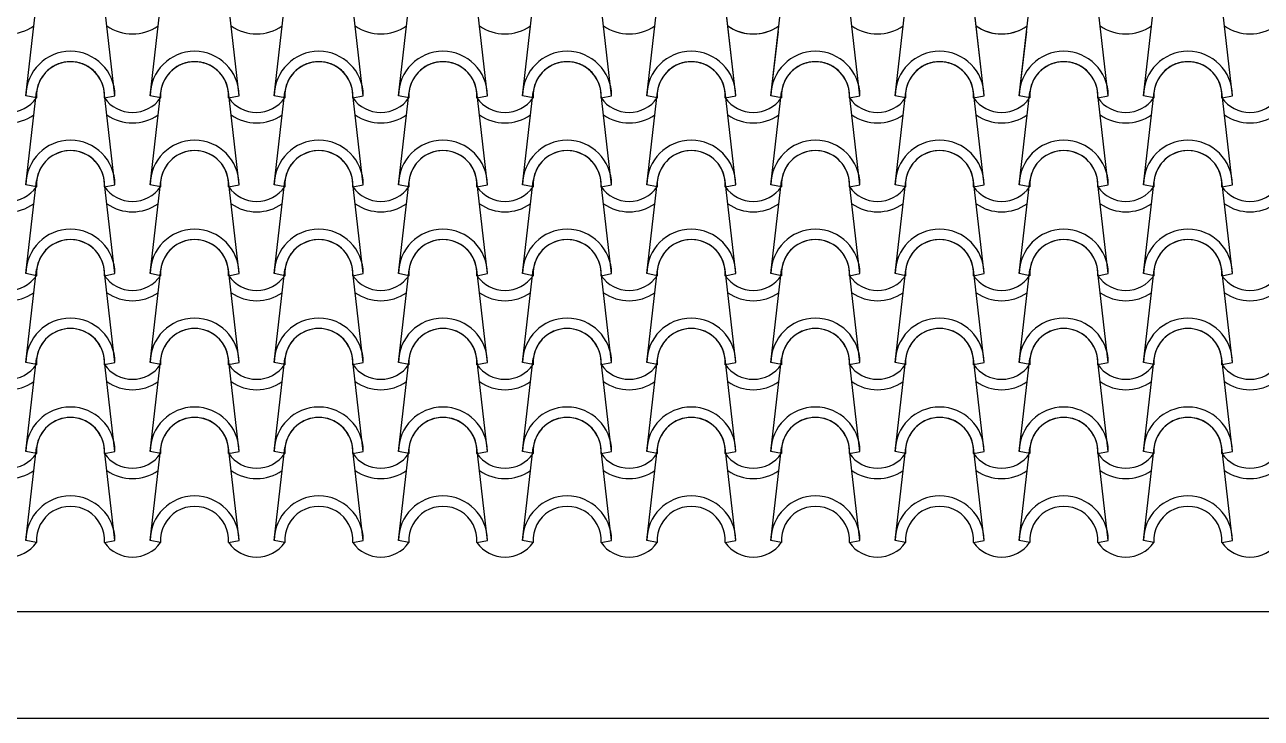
# Model space of a CAD drawing. Header units: millimetres. Extents: x -255 to 41745, y 236 to 29936.
# Drawn here: x 14081 to 15819, y 11760 to 12735 of the extents above; entities that cross this region are included whole.
import ezdxf

# ---------------------------------------------------------------- set-up
doc = ezdxf.new("R2010")
doc.units = ezdxf.units.MM
doc.layers.add('1', color=1, linetype='Continuous')
doc.layers.add('CALIDADES', color=7, linetype='Continuous')

msp = doc.modelspace()

# ---------------------------------------------------------------- linework, layer by layer
at = {"layer": '1'}
for p, q in [((14082.5, 12635.3), (14097.4, 12766)), ((14207.5, 12635.3), (14192.6, 12766)), ((14257, 12635.3), (14271.9, 12766)), ((14382, 12635.3), (14367.1, 12766)), ((14431.5, 12635.3), (14446.4, 12766)), ((14556.5, 12635.3), (14541.6, 12766)), ((14606, 12635.3), (14620.9, 12766)), ((14731, 12635.3), (14716.1, 12766)), ((14780.5, 12635.3), (14795.4, 12766)), ((14905.5, 12635.3), (14890.6, 12766)), ((14955, 12635.3), (14969.9, 12766)), ((15080, 12635.3), (15065.1, 12766)), ((15080, 12635.3), (15065.6, 12761.2)), ((15129.5, 12635.3), (15144.4, 12766)), ((15254.5, 12635.3), (15239.6, 12766)), ((15304, 12635.3), (15318.9, 12766)), ((15429, 12635.3), (15414.1, 12766)), ((15429, 12635.3), (15414.6, 12761.2)), ((15478.5, 12635.3), (15493.4, 12766)), ((15603.5, 12635.3), (15588.6, 12766)), ((15653, 12635.3), (15668, 12766)), ((15778, 12635.3), (15763.1, 12766)), ((15129.5, 12635.3), (15139.9, 12725.9)), ((15478.5, 12635.3), (15488.9, 12725.9)), ((14082.5, 12510.3), (14097.4, 12641)), ((14097.2, 12632.4), (14082.5, 12635.3)), ((14097.2, 12632.4), (14082.5, 12635.3)), ((14207.5, 12510.3), (14192.6, 12641)), ((14192.8, 12632.4), (14207.5, 12635.3)), ((14192.8, 12632.4), (14207.5, 12635.3)), ((14257, 12510.3), (14271.9, 12641)), ((14271.7, 12632.4), (14257, 12635.3)), ((14271.7, 12632.4), (14257, 12635.3)), ((14382, 12510.3), (14367.1, 12641)), ((14367.3, 12632.4), (14382, 12635.3)), ((14367.3, 12632.4), (14382, 12635.3)), ((14431.5, 12510.3), (14446.4, 12641)), ((14446.2, 12632.4), (14431.5, 12635.3)), ((14446.2, 12632.4), (14431.5, 12635.3)), ((14556.5, 12510.3), (14541.6, 12641)), ((14541.8, 12632.4), (14556.5, 12635.3)), ((14541.8, 12632.4), (14556.5, 12635.3)), ((14606, 12510.3), (14620.9, 12641)), ((14620.7, 12632.4), (14606, 12635.3)), ((14620.7, 12632.4), (14606, 12635.3)), ((14731, 12510.3), (14716.1, 12641)), ((14716.3, 12632.4), (14731, 12635.3)), ((14716.3, 12632.4), (14731, 12635.3)), ((14780.5, 12510.3), (14795.4, 12641)), ((14795.2, 12632.4), (14780.5, 12635.3)), ((14795.2, 12632.4), (14780.5, 12635.3)), ((14905.5, 12510.3), (14890.6, 12641)), ((14890.8, 12632.4), (14905.5, 12635.3)), ((14890.8, 12632.4), (14905.5, 12635.3)), ((14955, 12510.3), (14969.9, 12641)), ((14969.7, 12632.4), (14955, 12635.3)), ((14969.7, 12632.4), (14955, 12635.3)), ((15080, 12510.3), (15065.1, 12641)), ((15080, 12510.3), (15065.1, 12641)), ((15065.3, 12632.4), (15080, 12635.3)), ((15065.3, 12632.4), (15080, 12635.3)), ((15065.3, 12632.4), (15080, 12635.3)), ((15065.3, 12632.4), (15080, 12635.3)), ((15129.5, 12510.3), (15144.4, 12641)), ((15129.5, 12510.3), (15144.4, 12641)), ((15144.2, 12632.4), (15129.5, 12635.3)), ((15144.2, 12632.4), (15129.5, 12635.3)), ((15144.2, 12632.4), (15129.5, 12635.3)), ((15144.2, 12632.4), (15129.5, 12635.3)), ((15254.5, 12510.3), (15239.6, 12641)), ((15239.8, 12632.4), (15254.5, 12635.3)), ((15239.8, 12632.4), (15254.5, 12635.3)), ((15304, 12510.3), (15318.9, 12641)), ((15318.7, 12632.4), (15304, 12635.3)), ((15318.7, 12632.4), (15304, 12635.3)), ((15429, 12510.3), (15414.1, 12641)), ((15429, 12510.3), (15414.1, 12641)), ((15414.3, 12632.4), (15429, 12635.3)), ((15414.3, 12632.4), (15429, 12635.3)), ((15414.3, 12632.4), (15429, 12635.3)), ((15414.3, 12632.4), (15429, 12635.3)), ((15478.5, 12510.3), (15493.4, 12641)), ((15478.5, 12510.3), (15493.4, 12641)), ((15493.2, 12632.4), (15478.5, 12635.3)), ((15493.2, 12632.4), (15478.5, 12635.3)), ((15493.2, 12632.4), (15478.5, 12635.3)), ((15493.2, 12632.4), (15478.5, 12635.3)), ((15603.5, 12510.3), (15588.6, 12641)), ((15588.8, 12632.4), (15603.5, 12635.3)), ((15588.8, 12632.4), (15603.5, 12635.3)), ((15653, 12510.3), (15668, 12641)), ((15667.7, 12632.4), (15653, 12635.3)), ((15667.7, 12632.4), (15653, 12635.3)), ((15778, 12510.3), (15763.1, 12641)), ((15763.4, 12632.4), (15778, 12635.3)), ((15763.4, 12632.4), (15778, 12635.3)), ((14082.5, 12385.3), (14097.4, 12516)), ((14207.5, 12385.3), (14192.6, 12516)), ((14257, 12385.3), (14271.9, 12516)), ((14382, 12385.3), (14367.1, 12516)), ((14431.5, 12385.3), (14446.4, 12516)), ((14556.5, 12385.3), (14541.6, 12516)), ((14606, 12385.3), (14620.9, 12516)), ((14731, 12385.3), (14716.1, 12516)), ((14780.5, 12385.3), (14795.4, 12516)), ((14905.5, 12385.3), (14890.6, 12516)), ((14955, 12385.3), (14969.9, 12516)), ((15080, 12385.3), (15065.1, 12516)), ((15080, 12385.3), (15065.1, 12516)), ((15129.5, 12385.3), (15144.4, 12516)), ((15129.5, 12385.3), (15144.4, 12516)), ((15254.5, 12385.3), (15239.6, 12516)), ((15304, 12385.3), (15318.9, 12516)), ((15429, 12385.3), (15414.1, 12516)), ((15429, 12385.3), (15414.1, 12516)), ((15478.5, 12385.3), (15493.4, 12516)), ((15478.5, 12385.3), (15493.4, 12516)), ((15603.5, 12385.3), (15588.6, 12516)), ((15653, 12385.3), (15668, 12516)), ((15778, 12385.3), (15763.1, 12516)), ((14097.2, 12507.4), (14082.5, 12510.3)), ((14097.2, 12507.4), (14082.5, 12510.3)), ((14192.8, 12507.4), (14207.5, 12510.3)), ((14192.8, 12507.4), (14207.5, 12510.3)), ((14271.7, 12507.4), (14257, 12510.3)), ((14271.7, 12507.4), (14257, 12510.3)), ((14367.3, 12507.4), (14382, 12510.3)), ((14367.3, 12507.4), (14382, 12510.3)), ((14446.2, 12507.4), (14431.5, 12510.3)), ((14446.2, 12507.4), (14431.5, 12510.3)), ((14541.8, 12507.4), (14556.5, 12510.3)), ((14541.8, 12507.4), (14556.5, 12510.3)), ((14620.7, 12507.4), (14606, 12510.3)), ((14620.7, 12507.4), (14606, 12510.3)), ((14716.3, 12507.4), (14731, 12510.3)), ((14716.3, 12507.4), (14731, 12510.3)), ((14795.2, 12507.4), (14780.5, 12510.3)), ((14795.2, 12507.4), (14780.5, 12510.3)), ((14890.8, 12507.4), (14905.5, 12510.3)), ((14890.8, 12507.4), (14905.5, 12510.3)), ((14969.7, 12507.4), (14955, 12510.3)), ((14969.7, 12507.4), (14955, 12510.3)), ((15065.3, 12507.4), (15080, 12510.3)), ((15065.3, 12507.4), (15080, 12510.3)), ((15065.3, 12507.4), (15080, 12510.3)), ((15065.3, 12507.4), (15080, 12510.3)), ((15144.2, 12507.4), (15129.5, 12510.3)), ((15144.2, 12507.4), (15129.5, 12510.3)), ((15144.2, 12507.4), (15129.5, 12510.3)), ((15144.2, 12507.4), (15129.5, 12510.3)), ((15239.8, 12507.4), (15254.5, 12510.3)), ((15239.8, 12507.4), (15254.5, 12510.3)), ((15318.7, 12507.4), (15304, 12510.3)), ((15318.7, 12507.4), (15304, 12510.3)), ((15414.3, 12507.4), (15429, 12510.3)), ((15414.3, 12507.4), (15429, 12510.3)), ((15414.3, 12507.4), (15429, 12510.3)), ((15414.3, 12507.4), (15429, 12510.3)), ((15493.2, 12507.4), (15478.5, 12510.3)), ((15493.2, 12507.4), (15478.5, 12510.3)), ((15493.2, 12507.4), (15478.5, 12510.3)), ((15493.2, 12507.4), (15478.5, 12510.3)), ((15588.8, 12507.4), (15603.5, 12510.3)), ((15588.8, 12507.4), (15603.5, 12510.3)), ((15667.7, 12507.4), (15653, 12510.3)), ((15667.7, 12507.4), (15653, 12510.3)), ((15763.4, 12507.4), (15778, 12510.3)), ((15763.4, 12507.4), (15778, 12510.3)), ((14082.5, 12260.3), (14097.4, 12391)), ((14207.5, 12260.3), (14192.6, 12391)), ((14257, 12260.3), (14271.9, 12391)), ((14382, 12260.3), (14367.1, 12391)), ((14431.5, 12260.3), (14446.4, 12391)), ((14556.5, 12260.3), (14541.6, 12391)), ((14606, 12260.3), (14620.9, 12391)), ((14731, 12260.3), (14716.1, 12391)), ((14780.5, 12260.3), (14795.4, 12391)), ((14905.5, 12260.3), (14890.6, 12391)), ((14955, 12260.3), (14969.9, 12391)), ((15080, 12260.3), (15065.1, 12391)), ((15080, 12260.3), (15065.1, 12391)), ((15129.5, 12260.3), (15144.4, 12391)), ((15129.5, 12260.3), (15144.4, 12391)), ((15254.5, 12260.3), (15239.6, 12391)), ((15304, 12260.3), (15318.9, 12391)), ((15429, 12260.3), (15414.1, 12391)), ((15429, 12260.3), (15414.1, 12391)), ((15478.5, 12260.3), (15493.4, 12391)), ((15478.5, 12260.3), (15493.4, 12391)), ((15603.5, 12260.3), (15588.6, 12391)), ((15653, 12260.3), (15668, 12391)), ((15778, 12260.3), (15763.1, 12391)), ((14097.2, 12382.4), (14082.5, 12385.3)), ((14097.2, 12382.4), (14082.5, 12385.3)), ((14192.8, 12382.4), (14207.5, 12385.3)), ((14192.8, 12382.4), (14207.5, 12385.3)), ((14271.7, 12382.4), (14257, 12385.3)), ((14271.7, 12382.4), (14257, 12385.3)), ((14367.3, 12382.4), (14382, 12385.3)), ((14367.3, 12382.4), (14382, 12385.3)), ((14446.2, 12382.4), (14431.5, 12385.3)), ((14446.2, 12382.4), (14431.5, 12385.3)), ((14541.8, 12382.4), (14556.5, 12385.3)), ((14541.8, 12382.4), (14556.5, 12385.3)), ((14620.7, 12382.4), (14606, 12385.3)), ((14620.7, 12382.4), (14606, 12385.3)), ((14716.3, 12382.4), (14731, 12385.3)), ((14716.3, 12382.4), (14731, 12385.3)), ((14795.2, 12382.4), (14780.5, 12385.3)), ((14795.2, 12382.4), (14780.5, 12385.3)), ((14890.8, 12382.4), (14905.5, 12385.3)), ((14890.8, 12382.4), (14905.5, 12385.3)), ((14969.7, 12382.4), (14955, 12385.3)), ((14969.7, 12382.4), (14955, 12385.3)), ((15065.3, 12382.4), (15080, 12385.3)), ((15065.3, 12382.4), (15080, 12385.3)), ((15065.3, 12382.4), (15080, 12385.3)), ((15065.3, 12382.4), (15080, 12385.3)), ((15144.2, 12382.4), (15129.5, 12385.3)), ((15144.2, 12382.4), (15129.5, 12385.3)), ((15144.2, 12382.4), (15129.5, 12385.3)), ((15144.2, 12382.4), (15129.5, 12385.3)), ((15239.8, 12382.4), (15254.5, 12385.3)), ((15239.8, 12382.4), (15254.5, 12385.3)), ((15318.7, 12382.4), (15304, 12385.3)), ((15318.7, 12382.4), (15304, 12385.3)), ((15414.3, 12382.4), (15429, 12385.3)), ((15414.3, 12382.4), (15429, 12385.3)), ((15414.3, 12382.4), (15429, 12385.3)), ((15414.3, 12382.4), (15429, 12385.3)), ((15493.2, 12382.4), (15478.5, 12385.3)), ((15493.2, 12382.4), (15478.5, 12385.3)), ((15493.2, 12382.4), (15478.5, 12385.3)), ((15493.2, 12382.4), (15478.5, 12385.3)), ((15588.8, 12382.4), (15603.5, 12385.3)), ((15588.8, 12382.4), (15603.5, 12385.3)), ((15667.7, 12382.4), (15653, 12385.3)), ((15667.7, 12382.4), (15653, 12385.3)), ((15763.4, 12382.4), (15778, 12385.3)), ((15763.4, 12382.4), (15778, 12385.3)), ((14082.5, 12135.3), (14097.4, 12266)), ((14097.2, 12257.4), (14082.5, 12260.3)), ((14097.2, 12257.4), (14082.5, 12260.3)), ((14207.5, 12135.3), (14192.6, 12266)), ((14192.8, 12257.4), (14207.5, 12260.3)), ((14192.8, 12257.4), (14207.5, 12260.3)), ((14257, 12135.3), (14271.9, 12266)), ((14271.7, 12257.4), (14257, 12260.3)), ((14271.7, 12257.4), (14257, 12260.3)), ((14382, 12135.3), (14367.1, 12266)), ((14367.3, 12257.4), (14382, 12260.3)), ((14367.3, 12257.4), (14382, 12260.3)), ((14431.5, 12135.3), (14446.4, 12266)), ((14446.2, 12257.4), (14431.5, 12260.3)), ((14446.2, 12257.4), (14431.5, 12260.3)), ((14556.5, 12135.3), (14541.6, 12266)), ((14541.8, 12257.4), (14556.5, 12260.3)), ((14541.8, 12257.4), (14556.5, 12260.3)), ((14606, 12135.3), (14620.9, 12266)), ((14620.7, 12257.4), (14606, 12260.3)), ((14620.7, 12257.4), (14606, 12260.3)), ((14731, 12135.3), (14716.1, 12266)), ((14716.3, 12257.4), (14731, 12260.3)), ((14716.3, 12257.4), (14731, 12260.3)), ((14780.5, 12135.3), (14795.4, 12266)), ((14795.2, 12257.4), (14780.5, 12260.3)), ((14795.2, 12257.4), (14780.5, 12260.3)), ((14905.5, 12135.3), (14890.6, 12266)), ((14890.8, 12257.4), (14905.5, 12260.3)), ((14890.8, 12257.4), (14905.5, 12260.3)), ((14955, 12135.3), (14969.9, 12266)), ((14969.7, 12257.4), (14955, 12260.3)), ((14969.7, 12257.4), (14955, 12260.3)), ((15080, 12135.3), (15065.1, 12266)), ((15080, 12135.3), (15065.1, 12266)), ((15065.3, 12257.4), (15080, 12260.3)), ((15065.3, 12257.4), (15080, 12260.3)), ((15065.3, 12257.4), (15080, 12260.3)), ((15065.3, 12257.4), (15080, 12260.3)), ((15129.5, 12135.3), (15144.4, 12266)), ((15129.5, 12135.3), (15144.4, 12266)), ((15144.2, 12257.4), (15129.5, 12260.3)), ((15144.2, 12257.4), (15129.5, 12260.3)), ((15144.2, 12257.4), (15129.5, 12260.3)), ((15144.2, 12257.4), (15129.5, 12260.3)), ((15254.5, 12135.3), (15239.6, 12266)), ((15239.8, 12257.4), (15254.5, 12260.3)), ((15239.8, 12257.4), (15254.5, 12260.3)), ((15304, 12135.3), (15318.9, 12266)), ((15318.7, 12257.4), (15304, 12260.3)), ((15318.7, 12257.4), (15304, 12260.3)), ((15429, 12135.3), (15414.1, 12266)), ((15429, 12135.3), (15414.1, 12266)), ((15414.3, 12257.4), (15429, 12260.3)), ((15414.3, 12257.4), (15429, 12260.3)), ((15414.3, 12257.4), (15429, 12260.3)), ((15414.3, 12257.4), (15429, 12260.3)), ((15478.5, 12135.3), (15493.4, 12266)), ((15478.5, 12135.3), (15493.4, 12266)), ((15493.2, 12257.4), (15478.5, 12260.3)), ((15493.2, 12257.4), (15478.5, 12260.3)), ((15493.2, 12257.4), (15478.5, 12260.3)), ((15493.2, 12257.4), (15478.5, 12260.3)), ((15603.5, 12135.3), (15588.6, 12266)), ((15588.8, 12257.4), (15603.5, 12260.3)), ((15588.8, 12257.4), (15603.5, 12260.3)), ((15653, 12135.3), (15668, 12266)), ((15667.7, 12257.4), (15653, 12260.3)), ((15667.7, 12257.4), (15653, 12260.3)), ((15778, 12135.3), (15763.1, 12266)), ((15763.4, 12257.4), (15778, 12260.3)), ((15763.4, 12257.4), (15778, 12260.3)), ((14082.5, 12010.3), (14097.4, 12141)), ((14097.2, 12132.4), (14082.5, 12135.3)), ((14097.2, 12132.4), (14082.5, 12135.3)), ((14207.5, 12010.3), (14192.6, 12141)), ((14192.8, 12132.4), (14207.5, 12135.3)), ((14192.8, 12132.4), (14207.5, 12135.3)), ((14257, 12010.3), (14271.9, 12141)), ((14271.7, 12132.4), (14257, 12135.3)), ((14271.7, 12132.4), (14257, 12135.3)), ((14382, 12010.3), (14367.1, 12141)), ((14367.3, 12132.4), (14382, 12135.3)), ((14367.3, 12132.4), (14382, 12135.3)), ((14431.5, 12010.3), (14446.4, 12141)), ((14446.2, 12132.4), (14431.5, 12135.3)), ((14446.2, 12132.4), (14431.5, 12135.3)), ((14556.5, 12010.3), (14541.6, 12141)), ((14541.8, 12132.4), (14556.5, 12135.3)), ((14541.8, 12132.4), (14556.5, 12135.3)), ((14606, 12010.3), (14620.9, 12141)), ((14620.7, 12132.4), (14606, 12135.3)), ((14620.7, 12132.4), (14606, 12135.3)), ((14731, 12010.3), (14716.1, 12141)), ((14716.3, 12132.4), (14731, 12135.3)), ((14716.3, 12132.4), (14731, 12135.3)), ((14780.5, 12010.3), (14795.4, 12141)), ((14795.2, 12132.4), (14780.5, 12135.3)), ((14795.2, 12132.4), (14780.5, 12135.3)), ((14905.5, 12010.3), (14890.6, 12141)), ((14890.8, 12132.4), (14905.5, 12135.3)), ((14890.8, 12132.4), (14905.5, 12135.3)), ((14955, 12010.3), (14969.9, 12141)), ((14969.7, 12132.4), (14955, 12135.3)), ((14969.7, 12132.4), (14955, 12135.3)), ((15080, 12010.3), (15065.1, 12141)), ((15080, 12010.3), (15065.1, 12141)), ((15065.3, 12132.4), (15080, 12135.3)), ((15065.3, 12132.4), (15080, 12135.3)), ((15065.3, 12132.4), (15080, 12135.3)), ((15065.3, 12132.4), (15080, 12135.3)), ((15129.5, 12010.3), (15144.4, 12141)), ((15129.5, 12010.3), (15144.4, 12141)), ((15144.2, 12132.4), (15129.5, 12135.3)), ((15144.2, 12132.4), (15129.5, 12135.3)), ((15144.2, 12132.4), (15129.5, 12135.3)), ((15144.2, 12132.4), (15129.5, 12135.3)), ((15254.5, 12010.3), (15239.6, 12141)), ((15239.8, 12132.4), (15254.5, 12135.3)), ((15239.8, 12132.4), (15254.5, 12135.3)), ((15304, 12010.3), (15318.9, 12141)), ((15318.7, 12132.4), (15304, 12135.3)), ((15318.7, 12132.4), (15304, 12135.3)), ((15429, 12010.3), (15414.1, 12141)), ((15429, 12010.3), (15414.1, 12141)), ((15414.3, 12132.4), (15429, 12135.3)), ((15414.3, 12132.4), (15429, 12135.3)), ((15414.3, 12132.4), (15429, 12135.3)), ((15414.3, 12132.4), (15429, 12135.3)), ((15478.5, 12010.3), (15493.4, 12141)), ((15478.5, 12010.3), (15493.4, 12141)), ((15493.2, 12132.4), (15478.5, 12135.3)), ((15493.2, 12132.4), (15478.5, 12135.3)), ((15493.2, 12132.4), (15478.5, 12135.3)), ((15493.2, 12132.4), (15478.5, 12135.3)), ((15603.5, 12010.3), (15588.6, 12141)), ((15588.8, 12132.4), (15603.5, 12135.3)), ((15588.8, 12132.4), (15603.5, 12135.3)), ((15653, 12010.3), (15668, 12141)), ((15667.7, 12132.4), (15653, 12135.3)), ((15667.7, 12132.4), (15653, 12135.3)), ((15778, 12010.3), (15763.1, 12141)), ((15763.4, 12132.4), (15778, 12135.3)), ((15763.4, 12132.4), (15778, 12135.3)), ((14097.2, 12007.4), (14082.5, 12010.3)), ((14192.8, 12007.4), (14207.5, 12010.3)), ((14271.7, 12007.4), (14257, 12010.3)), ((14367.3, 12007.4), (14382, 12010.3)), ((14446.2, 12007.4), (14431.5, 12010.3)), ((14541.8, 12007.4), (14556.5, 12010.3)), ((14620.7, 12007.4), (14606, 12010.3)), ((14716.3, 12007.4), (14731, 12010.3)), ((14795.2, 12007.4), (14780.5, 12010.3)), ((14890.8, 12007.4), (14905.5, 12010.3)), ((14969.7, 12007.4), (14955, 12010.3)), ((15065.3, 12007.4), (15080, 12010.3)), ((15065.3, 12007.4), (15080, 12010.3)), ((15144.2, 12007.4), (15129.5, 12010.3)), ((15144.2, 12007.4), (15129.5, 12010.3)), ((15239.8, 12007.4), (15254.5, 12010.3)), ((15318.7, 12007.4), (15304, 12010.3)), ((15414.3, 12007.4), (15429, 12010.3)), ((15414.3, 12007.4), (15429, 12010.3)), ((15493.2, 12007.4), (15478.5, 12010.3)), ((15493.2, 12007.4), (15478.5, 12010.3)), ((15588.8, 12007.4), (15603.5, 12010.3)), ((15667.7, 12007.4), (15653, 12010.3)), ((15763.4, 12007.4), (15778, 12010.3))]:
    msp.add_line(p, q, dxfattribs=at)
for centre, radius, start, end in [((14057.7, 12784.7), 62.5, 234.9308, 305.0692), ((14232.2, 12784.7), 62.5, 234.9308, 305.0692), ((14406.7, 12784.7), 62.5, 234.9308, 305.0692), ((14581.2, 12784.7), 62.5, 234.9308, 305.0692), ((14755.7, 12784.7), 62.5, 234.9308, 305.0692), ((14755.7, 12784.7), 62.5, 234.9308, 305.0692), ((14930.2, 12784.7), 62.5, 234.9308, 305.0692), ((14930.2, 12784.7), 62.5, 234.9308, 305.0692), ((15104.7, 12784.7), 62.5, 234.9308, 297.0504), ((15104.7, 12784.7), 62.5, 234.9308, 305.0692), ((15104.7, 12784.7), 62.5, 234.9308, 305.0692), ((15104.7, 12784.7), 62.5, 234.9308, 305.0692), ((15279.2, 12784.7), 62.5, 234.9308, 305.0692), ((15279.2, 12784.7), 62.5, 234.9308, 305.0692), ((15453.7, 12784.7), 62.5, 234.9308, 297.0504), ((15453.7, 12784.7), 62.5, 234.9308, 305.0692), ((15453.7, 12784.7), 62.5, 234.9308, 305.0692), ((15453.7, 12784.7), 62.5, 234.9308, 305.0692), ((15628.2, 12784.7), 62.5, 234.9308, 305.0692), ((15628.2, 12784.7), 62.5, 234.9308, 305.0692), ((15802.7, 12784.7), 62.5, 234.9308, 305.0692), ((15802.7, 12784.7), 62.5, 234.9308, 305.0692), ((14145, 12635.3), 62.5, 0, 180), ((14145, 12635.3), 62.5, 0, 180), ((14319.5, 12635.3), 62.5, 0, 180), ((14319.5, 12635.3), 62.5, 0, 180), ((14494, 12635.3), 62.5, 0, 180), ((14494, 12635.3), 62.5, 0, 180), ((14668.5, 12635.3), 62.5, 0, 180), ((14668.5, 12635.3), 62.5, 0, 180), ((14843, 12635.3), 62.5, 0, 180), ((14843, 12635.3), 62.5, 0, 180), ((15017.5, 12635.3), 62.5, 0, 180), ((15017.5, 12635.3), 62.5, 0, 180), ((15192, 12635.3), 62.5, 0, 180), ((15192, 12635.3), 62.5, 0, 180), ((15366.5, 12635.3), 62.5, 0, 180), ((15366.5, 12635.3), 62.5, 0, 180), ((15541, 12635.3), 62.5, 0, 180), ((15541, 12635.3), 62.5, 0, 180), ((15715.5, 12635.3), 62.5, 0, 180), ((15715.5, 12635.3), 62.5, 0, 180), ((14145, 12635.3), 47.9, 356.4887, 183.5113), ((14145, 12635.3), 47.9, 356.4887, 183.5113), ((14145, 12635.3), 47.9, 6.838, 173.162), ((14319.5, 12635.3), 47.9, 356.4887, 183.5113), ((14319.5, 12635.3), 47.9, 356.4887, 183.5113), ((14319.5, 12635.3), 47.9, 6.838, 173.162), ((14494, 12635.3), 47.9, 356.4887, 183.5113), ((14494, 12635.3), 47.9, 356.4887, 183.5113), ((14494, 12635.3), 47.9, 6.838, 173.162), ((14668.5, 12635.3), 47.9, 356.4887, 183.5113), ((14668.5, 12635.3), 47.9, 356.4887, 183.5113), ((14668.5, 12635.3), 47.9, 6.838, 173.162), ((14843, 12635.3), 47.9, 356.4887, 183.5113), ((14843, 12635.3), 47.9, 356.4887, 183.5113), ((14843, 12635.3), 47.9, 6.838, 173.162), ((15017.5, 12635.3), 47.9, 356.4887, 183.5113), ((15017.5, 12635.3), 47.9, 356.4887, 183.5113), ((15017.5, 12635.3), 47.9, 6.838, 173.162), ((15192, 12635.3), 47.9, 356.4887, 183.5113), ((15192, 12635.3), 47.9, 356.4887, 183.5113), ((15192, 12635.3), 47.9, 6.838, 173.162), ((15366.5, 12635.3), 47.9, 356.4887, 183.5113), ((15366.5, 12635.3), 47.9, 356.4887, 183.5113), ((15366.5, 12635.3), 47.9, 6.838, 173.162), ((15541, 12635.3), 47.9, 356.4887, 183.5113), ((15541, 12635.3), 47.9, 356.4887, 183.5113), ((15541, 12635.3), 47.9, 6.838, 173.162), ((15715.5, 12635.3), 47.9, 356.4887, 183.5113), ((15715.5, 12635.3), 47.9, 356.4887, 183.5113), ((15715.5, 12635.3), 47.9, 6.838, 173.162), ((14057.7, 12659.7), 47.9, 214.756, 325.244), ((14057.7, 12659.7), 47.9, 214.756, 325.244), ((14232.2, 12659.7), 47.9, 214.756, 325.244), ((14232.2, 12659.7), 47.9, 214.756, 325.244), ((14406.7, 12659.7), 47.9, 214.756, 325.244), ((14406.7, 12659.7), 47.9, 214.756, 325.244), ((14581.2, 12659.7), 47.9, 214.756, 325.244), ((14581.2, 12659.7), 47.9, 214.756, 325.244), ((14755.7, 12659.7), 47.9, 214.756, 325.244), ((14755.7, 12659.7), 47.9, 214.756, 325.244), ((14930.2, 12659.7), 47.9, 214.756, 325.244), ((14930.2, 12659.7), 47.9, 214.756, 325.244), ((15104.7, 12659.7), 47.9, 214.756, 325.244), ((15104.7, 12659.7), 47.9, 214.756, 325.244), ((15104.7, 12659.7), 47.9, 214.756, 325.244), ((15104.7, 12659.7), 47.9, 214.756, 325.244), ((15279.2, 12659.7), 47.9, 214.756, 325.244), ((15279.2, 12659.7), 47.9, 214.756, 325.244), ((15453.7, 12659.7), 47.9, 214.756, 325.244), ((15453.7, 12659.7), 47.9, 214.756, 325.244), ((15453.7, 12659.7), 47.9, 214.756, 325.244), ((15453.7, 12659.7), 47.9, 214.756, 325.244), ((15628.2, 12659.7), 47.9, 214.756, 325.244), ((15628.2, 12659.7), 47.9, 214.756, 325.244), ((15802.7, 12659.7), 47.9, 214.756, 325.244), ((15802.7, 12659.7), 47.9, 214.756, 325.244), ((14057.7, 12659.7), 62.5, 234.9308, 305.0692), ((14232.2, 12659.7), 62.5, 234.9308, 305.0692), ((14406.7, 12659.7), 62.5, 234.9308, 305.0692), ((14581.2, 12659.7), 62.5, 234.9308, 305.0692), ((14755.7, 12659.7), 62.5, 234.9308, 305.0692), ((14930.2, 12659.7), 62.5, 234.9308, 305.0692), ((15104.7, 12659.7), 62.5, 234.9308, 305.0692), ((15104.7, 12659.7), 62.5, 234.9308, 305.0692), ((15279.2, 12659.7), 62.5, 234.9308, 305.0692), ((15453.7, 12659.7), 62.5, 234.9308, 305.0692), ((15453.7, 12659.7), 62.5, 234.9308, 305.0692), ((15628.2, 12659.7), 62.5, 234.9308, 305.0692), ((15802.7, 12659.7), 62.5, 234.9308, 305.0692), ((14145, 12510.3), 62.5, 0, 180), ((14145, 12510.3), 62.5, 0, 180), ((14319.5, 12510.3), 62.5, 0, 180), ((14319.5, 12510.3), 62.5, 0, 180), ((14494, 12510.3), 62.5, 0, 180), ((14494, 12510.3), 62.5, 0, 180), ((14668.5, 12510.3), 62.5, 0, 180), ((14668.5, 12510.3), 62.5, 0, 180), ((14843, 12510.3), 62.5, 0, 180), ((14843, 12510.3), 62.5, 0, 180), ((15017.5, 12510.3), 62.5, 0, 180), ((15017.5, 12510.3), 62.5, 0, 180), ((15192, 12510.3), 62.5, 0, 180), ((15192, 12510.3), 62.5, 0, 180), ((15366.5, 12510.3), 62.5, 0, 180), ((15366.5, 12510.3), 62.5, 0, 180), ((15541, 12510.3), 62.5, 0, 180), ((15541, 12510.3), 62.5, 0, 180), ((15715.5, 12510.3), 62.5, 0, 180), ((15715.5, 12510.3), 62.5, 0, 180), ((14145, 12510.3), 47.9, 356.4887, 183.5113), ((14145, 12510.3), 47.9, 356.4887, 183.5113), ((14145, 12510.3), 47.9, 6.838, 173.162), ((14319.5, 12510.3), 47.9, 356.4887, 183.5113), ((14319.5, 12510.3), 47.9, 356.4887, 183.5113), ((14319.5, 12510.3), 47.9, 6.838, 173.162), ((14494, 12510.3), 47.9, 356.4887, 183.5113), ((14494, 12510.3), 47.9, 356.4887, 183.5113), ((14494, 12510.3), 47.9, 6.838, 173.162), ((14668.5, 12510.3), 47.9, 356.4887, 183.5113), ((14668.5, 12510.3), 47.9, 356.4887, 183.5113), ((14668.5, 12510.3), 47.9, 6.838, 173.162), ((14843, 12510.3), 47.9, 356.4887, 183.5113), ((14843, 12510.3), 47.9, 356.4887, 183.5113), ((14843, 12510.3), 47.9, 6.838, 173.162), ((15017.5, 12510.3), 47.9, 356.4887, 183.5113), ((15017.5, 12510.3), 47.9, 356.4887, 183.5113), ((15017.5, 12510.3), 47.9, 6.838, 173.162), ((15192, 12510.3), 47.9, 356.4887, 183.5113), ((15192, 12510.3), 47.9, 356.4887, 183.5113), ((15192, 12510.3), 47.9, 6.838, 173.162), ((15366.5, 12510.3), 47.9, 356.4887, 183.5113), ((15366.5, 12510.3), 47.9, 356.4887, 183.5113), ((15366.5, 12510.3), 47.9, 6.838, 173.162), ((15541, 12510.3), 47.9, 356.4887, 183.5113), ((15541, 12510.3), 47.9, 356.4887, 183.5113), ((15541, 12510.3), 47.9, 6.838, 173.162), ((15715.5, 12510.3), 47.9, 356.4887, 183.5113), ((15715.5, 12510.3), 47.9, 356.4887, 183.5113), ((15715.5, 12510.3), 47.9, 6.838, 173.162), ((14057.7, 12534.7), 47.9, 214.756, 325.244), ((14057.7, 12534.7), 47.9, 214.756, 325.244), ((14232.2, 12534.7), 47.9, 214.756, 325.244), ((14232.2, 12534.7), 47.9, 214.756, 325.244), ((14406.7, 12534.7), 47.9, 214.756, 325.244), ((14406.7, 12534.7), 47.9, 214.756, 325.244), ((14581.2, 12534.7), 47.9, 214.756, 325.244), ((14581.2, 12534.7), 47.9, 214.756, 325.244), ((14755.7, 12534.7), 47.9, 214.756, 325.244), ((14755.7, 12534.7), 47.9, 214.756, 325.244), ((14930.2, 12534.7), 47.9, 214.756, 325.244), ((14930.2, 12534.7), 47.9, 214.756, 325.244), ((15104.7, 12534.7), 47.9, 214.756, 325.244), ((15104.7, 12534.7), 47.9, 214.756, 325.244), ((15104.7, 12534.7), 47.9, 214.756, 325.244), ((15104.7, 12534.7), 47.9, 214.756, 325.244), ((15279.2, 12534.7), 47.9, 214.756, 325.244), ((15279.2, 12534.7), 47.9, 214.756, 325.244), ((15453.7, 12534.7), 47.9, 214.756, 325.244), ((15453.7, 12534.7), 47.9, 214.756, 325.244), ((15453.7, 12534.7), 47.9, 214.756, 325.244), ((15453.7, 12534.7), 47.9, 214.756, 325.244), ((15628.2, 12534.7), 47.9, 214.756, 325.244), ((15628.2, 12534.7), 47.9, 214.756, 325.244), ((15802.7, 12534.7), 47.9, 214.756, 325.244), ((15802.7, 12534.7), 47.9, 214.756, 325.244), ((14057.7, 12534.7), 62.5, 234.9308, 305.0692), ((14232.2, 12534.7), 62.5, 234.9308, 305.0692), ((14406.7, 12534.7), 62.5, 234.9308, 305.0692), ((14581.2, 12534.7), 62.5, 234.9308, 305.0692), ((14755.7, 12534.7), 62.5, 234.9308, 305.0692), ((14930.2, 12534.7), 62.5, 234.9308, 305.0692), ((15104.7, 12534.7), 62.5, 234.9308, 305.0692), ((15104.7, 12534.7), 62.5, 234.9308, 305.0692), ((15279.2, 12534.7), 62.5, 234.9308, 305.0692), ((15453.7, 12534.7), 62.5, 234.9308, 305.0692), ((15453.7, 12534.7), 62.5, 234.9308, 305.0692), ((15628.2, 12534.7), 62.5, 234.9308, 305.0692), ((15802.7, 12534.7), 62.5, 234.9308, 305.0692), ((14145, 12385.3), 62.5, 0, 180), ((14145, 12385.3), 62.5, 0, 180), ((14319.5, 12385.3), 62.5, 0, 180), ((14319.5, 12385.3), 62.5, 0, 180), ((14494, 12385.3), 62.5, 0, 180), ((14494, 12385.3), 62.5, 0, 180), ((14668.5, 12385.3), 62.5, 0, 180), ((14668.5, 12385.3), 62.5, 0, 180), ((14843, 12385.3), 62.5, 0, 180), ((14843, 12385.3), 62.5, 0, 180), ((15017.5, 12385.3), 62.5, 0, 180), ((15017.5, 12385.3), 62.5, 0, 180), ((15192, 12385.3), 62.5, 0, 180), ((15192, 12385.3), 62.5, 0, 180), ((15366.5, 12385.3), 62.5, 0, 180), ((15366.5, 12385.3), 62.5, 0, 180), ((15541, 12385.3), 62.5, 0, 180), ((15541, 12385.3), 62.5, 0, 180), ((15715.5, 12385.3), 62.5, 0, 180), ((15715.5, 12385.3), 62.5, 0, 180), ((14145, 12385.3), 47.9, 356.4887, 183.5113), ((14145, 12385.3), 47.9, 356.4887, 183.5113), ((14145, 12385.3), 47.9, 6.838, 173.162), ((14319.5, 12385.3), 47.9, 356.4887, 183.5113), ((14319.5, 12385.3), 47.9, 356.4887, 183.5113), ((14319.5, 12385.3), 47.9, 6.838, 173.162), ((14494, 12385.3), 47.9, 356.4887, 183.5113), ((14494, 12385.3), 47.9, 356.4887, 183.5113), ((14494, 12385.3), 47.9, 6.838, 173.162), ((14668.5, 12385.3), 47.9, 356.4887, 183.5113), ((14668.5, 12385.3), 47.9, 356.4887, 183.5113), ((14668.5, 12385.3), 47.9, 6.838, 173.162), ((14843, 12385.3), 47.9, 356.4887, 183.5113), ((14843, 12385.3), 47.9, 356.4887, 183.5113), ((14843, 12385.3), 47.9, 6.838, 173.162), ((15017.5, 12385.3), 47.9, 356.4887, 183.5113), ((15017.5, 12385.3), 47.9, 356.4887, 183.5113), ((15017.5, 12385.3), 47.9, 6.838, 173.162), ((15192, 12385.3), 47.9, 356.4887, 183.5113), ((15192, 12385.3), 47.9, 356.4887, 183.5113), ((15192, 12385.3), 47.9, 6.838, 173.162), ((15366.5, 12385.3), 47.9, 356.4887, 183.5113), ((15366.5, 12385.3), 47.9, 356.4887, 183.5113), ((15366.5, 12385.3), 47.9, 6.838, 173.162), ((15541, 12385.3), 47.9, 356.4887, 183.5113), ((15541, 12385.3), 47.9, 356.4887, 183.5113), ((15541, 12385.3), 47.9, 6.838, 173.162), ((15715.5, 12385.3), 47.9, 356.4887, 183.5113), ((15715.5, 12385.3), 47.9, 356.4887, 183.5113), ((15715.5, 12385.3), 47.9, 6.838, 173.162), ((14057.7, 12409.7), 47.9, 214.756, 325.244), ((14057.7, 12409.7), 47.9, 214.756, 325.244), ((14232.2, 12409.7), 47.9, 214.756, 325.244), ((14232.2, 12409.7), 47.9, 214.756, 325.244), ((14406.7, 12409.7), 47.9, 214.756, 325.244), ((14406.7, 12409.7), 47.9, 214.756, 325.244), ((14581.2, 12409.7), 47.9, 214.756, 325.244), ((14581.2, 12409.7), 47.9, 214.756, 325.244), ((14755.7, 12409.7), 47.9, 214.756, 325.244), ((14755.7, 12409.7), 47.9, 214.756, 325.244), ((14930.2, 12409.7), 47.9, 214.756, 325.244), ((14930.2, 12409.7), 47.9, 214.756, 325.244), ((15104.7, 12409.7), 47.9, 214.756, 325.244), ((15104.7, 12409.7), 47.9, 214.756, 325.244), ((15104.7, 12409.7), 47.9, 214.756, 325.244), ((15104.7, 12409.7), 47.9, 214.756, 325.244), ((15279.2, 12409.7), 47.9, 214.756, 325.244), ((15279.2, 12409.7), 47.9, 214.756, 325.244), ((15453.7, 12409.7), 47.9, 214.756, 325.244), ((15453.7, 12409.7), 47.9, 214.756, 325.244), ((15453.7, 12409.7), 47.9, 214.756, 325.244), ((15453.7, 12409.7), 47.9, 214.756, 325.244), ((15628.2, 12409.7), 47.9, 214.756, 325.244), ((15628.2, 12409.7), 47.9, 214.756, 325.244), ((15802.7, 12409.7), 47.9, 214.756, 325.244), ((15802.7, 12409.7), 47.9, 214.756, 325.244), ((14057.7, 12409.7), 62.5, 234.9308, 305.0692), ((14232.2, 12409.7), 62.5, 234.9308, 305.0692), ((14406.7, 12409.7), 62.5, 234.9308, 305.0692), ((14581.2, 12409.7), 62.5, 234.9308, 305.0692), ((14755.7, 12409.7), 62.5, 234.9308, 305.0692), ((14930.2, 12409.7), 62.5, 234.9308, 305.0692), ((15104.7, 12409.7), 62.5, 234.9308, 305.0692), ((15104.7, 12409.7), 62.5, 234.9308, 305.0692), ((15279.2, 12409.7), 62.5, 234.9308, 305.0692), ((15453.7, 12409.7), 62.5, 234.9308, 305.0692), ((15453.7, 12409.7), 62.5, 234.9308, 305.0692), ((15628.2, 12409.7), 62.5, 234.9308, 305.0692), ((15802.7, 12409.7), 62.5, 234.9308, 305.0692), ((14145, 12260.3), 62.5, 0, 180), ((14145, 12260.3), 62.5, 0, 180), ((14319.5, 12260.3), 62.5, 0, 180), ((14319.5, 12260.3), 62.5, 0, 180), ((14494, 12260.3), 62.5, 0, 180), ((14494, 12260.3), 62.5, 0, 180), ((14668.5, 12260.3), 62.5, 0, 180), ((14668.5, 12260.3), 62.5, 0, 180), ((14843, 12260.3), 62.5, 0, 180), ((14843, 12260.3), 62.5, 0, 180), ((15017.5, 12260.3), 62.5, 0, 180), ((15017.5, 12260.3), 62.5, 0, 180), ((15192, 12260.3), 62.5, 0, 180), ((15192, 12260.3), 62.5, 0, 180), ((15366.5, 12260.3), 62.5, 0, 180), ((15366.5, 12260.3), 62.5, 0, 180), ((15541, 12260.3), 62.5, 0, 180), ((15541, 12260.3), 62.5, 0, 180), ((15715.5, 12260.3), 62.5, 0, 180), ((15715.5, 12260.3), 62.5, 0, 180), ((14145, 12260.3), 47.9, 356.4887, 183.5113), ((14145, 12260.3), 47.9, 356.4887, 183.5113), ((14145, 12260.3), 47.9, 6.838, 173.162), ((14319.5, 12260.3), 47.9, 356.4887, 183.5113), ((14319.5, 12260.3), 47.9, 356.4887, 183.5113), ((14319.5, 12260.3), 47.9, 6.838, 173.162), ((14494, 12260.3), 47.9, 356.4887, 183.5113), ((14494, 12260.3), 47.9, 356.4887, 183.5113), ((14494, 12260.3), 47.9, 6.838, 173.162), ((14668.5, 12260.3), 47.9, 356.4887, 183.5113), ((14668.5, 12260.3), 47.9, 356.4887, 183.5113), ((14668.5, 12260.3), 47.9, 6.838, 173.162), ((14843, 12260.3), 47.9, 356.4887, 183.5113), ((14843, 12260.3), 47.9, 356.4887, 183.5113), ((14843, 12260.3), 47.9, 6.838, 173.162), ((15017.5, 12260.3), 47.9, 356.4887, 183.5113), ((15017.5, 12260.3), 47.9, 356.4887, 183.5113), ((15017.5, 12260.3), 47.9, 6.838, 173.162), ((15192, 12260.3), 47.9, 356.4887, 183.5113), ((15192, 12260.3), 47.9, 356.4887, 183.5113), ((15192, 12260.3), 47.9, 6.838, 173.162), ((15366.5, 12260.3), 47.9, 356.4887, 183.5113), ((15366.5, 12260.3), 47.9, 356.4887, 183.5113), ((15366.5, 12260.3), 47.9, 6.838, 173.162), ((15541, 12260.3), 47.9, 356.4887, 183.5113), ((15541, 12260.3), 47.9, 356.4887, 183.5113), ((15541, 12260.3), 47.9, 6.838, 173.162), ((15715.5, 12260.3), 47.9, 356.4887, 183.5113), ((15715.5, 12260.3), 47.9, 356.4887, 183.5113), ((15715.5, 12260.3), 47.9, 6.838, 173.162), ((14057.7, 12284.7), 47.9, 214.756, 325.244), ((14057.7, 12284.7), 47.9, 214.756, 325.244), ((14232.2, 12284.7), 47.9, 214.756, 325.244), ((14232.2, 12284.7), 47.9, 214.756, 325.244), ((14406.7, 12284.7), 47.9, 214.756, 325.244), ((14406.7, 12284.7), 47.9, 214.756, 325.244), ((14581.2, 12284.7), 47.9, 214.756, 325.244), ((14581.2, 12284.7), 47.9, 214.756, 325.244), ((14755.7, 12284.7), 47.9, 214.756, 325.244), ((14755.7, 12284.7), 47.9, 214.756, 325.244), ((14930.2, 12284.7), 47.9, 214.756, 325.244), ((14930.2, 12284.7), 47.9, 214.756, 325.244), ((15104.7, 12284.7), 47.9, 214.756, 325.244), ((15104.7, 12284.7), 47.9, 214.756, 325.244), ((15104.7, 12284.7), 47.9, 214.756, 325.244), ((15104.7, 12284.7), 47.9, 214.756, 325.244), ((15279.2, 12284.7), 47.9, 214.756, 325.244), ((15279.2, 12284.7), 47.9, 214.756, 325.244), ((15453.7, 12284.7), 47.9, 214.756, 325.244), ((15453.7, 12284.7), 47.9, 214.756, 325.244), ((15453.7, 12284.7), 47.9, 214.756, 325.244), ((15453.7, 12284.7), 47.9, 214.756, 325.244), ((15628.2, 12284.7), 47.9, 214.756, 325.244), ((15628.2, 12284.7), 47.9, 214.756, 325.244), ((15802.7, 12284.7), 47.9, 214.756, 325.244), ((15802.7, 12284.7), 47.9, 214.756, 325.244), ((14057.7, 12284.7), 62.5, 234.9308, 305.0692), ((14232.2, 12284.7), 62.5, 234.9308, 305.0692), ((14406.7, 12284.7), 62.5, 234.9308, 305.0692), ((14581.2, 12284.7), 62.5, 234.9308, 305.0692), ((14755.7, 12284.7), 62.5, 234.9308, 305.0692), ((14930.2, 12284.7), 62.5, 234.9308, 305.0692), ((15104.7, 12284.7), 62.5, 234.9308, 305.0692), ((15104.7, 12284.7), 62.5, 234.9308, 305.0692), ((15279.2, 12284.7), 62.5, 234.9308, 305.0692), ((15453.7, 12284.7), 62.5, 234.9308, 305.0692), ((15453.7, 12284.7), 62.5, 234.9308, 305.0692), ((15628.2, 12284.7), 62.5, 234.9308, 305.0692), ((15802.7, 12284.7), 62.5, 234.9308, 305.0692), ((14145, 12135.3), 62.5, 0, 180), ((14145, 12135.3), 62.5, 0, 180), ((14145, 12135.3), 47.9, 356.4887, 183.5113), ((14145, 12135.3), 47.9, 356.4887, 183.5113), ((14145, 12135.3), 47.9, 6.838, 173.162), ((14319.5, 12135.3), 62.5, 0, 180), ((14319.5, 12135.3), 62.5, 0, 180), ((14319.5, 12135.3), 47.9, 356.4887, 183.5113), ((14319.5, 12135.3), 47.9, 356.4887, 183.5113), ((14319.5, 12135.3), 47.9, 6.838, 173.162), ((14494, 12135.3), 62.5, 0, 180), ((14494, 12135.3), 62.5, 0, 180), ((14494, 12135.3), 47.9, 356.4887, 183.5113), ((14494, 12135.3), 47.9, 356.4887, 183.5113), ((14494, 12135.3), 47.9, 6.838, 173.162), ((14668.5, 12135.3), 62.5, 0, 180), ((14668.5, 12135.3), 62.5, 0, 180), ((14668.5, 12135.3), 47.9, 356.4887, 183.5113), ((14668.5, 12135.3), 47.9, 356.4887, 183.5113), ((14668.5, 12135.3), 47.9, 6.838, 173.162), ((14843, 12135.3), 62.5, 0, 180), ((14843, 12135.3), 62.5, 0, 180), ((14843, 12135.3), 47.9, 356.4887, 183.5113), ((14843, 12135.3), 47.9, 356.4887, 183.5113), ((14843, 12135.3), 47.9, 6.838, 173.162), ((15017.5, 12135.3), 62.5, 0, 180), ((15017.5, 12135.3), 62.5, 0, 180), ((15017.5, 12135.3), 47.9, 356.4887, 183.5113), ((15017.5, 12135.3), 47.9, 356.4887, 183.5113), ((15017.5, 12135.3), 47.9, 6.838, 173.162), ((15192, 12135.3), 62.5, 0, 180), ((15192, 12135.3), 62.5, 0, 180), ((15192, 12135.3), 47.9, 356.4887, 183.5113), ((15192, 12135.3), 47.9, 356.4887, 183.5113), ((15192, 12135.3), 47.9, 6.838, 173.162), ((15366.5, 12135.3), 62.5, 0, 180), ((15366.5, 12135.3), 62.5, 0, 180), ((15366.5, 12135.3), 47.9, 356.4887, 183.5113), ((15366.5, 12135.3), 47.9, 356.4887, 183.5113), ((15366.5, 12135.3), 47.9, 6.838, 173.162), ((15541, 12135.3), 62.5, 0, 180), ((15541, 12135.3), 62.5, 0, 180), ((15541, 12135.3), 47.9, 356.4887, 183.5113), ((15541, 12135.3), 47.9, 356.4887, 183.5113), ((15541, 12135.3), 47.9, 6.838, 173.162), ((15715.5, 12135.3), 62.5, 0, 180), ((15715.5, 12135.3), 62.5, 0, 180), ((15715.5, 12135.3), 47.9, 356.4887, 183.5113), ((15715.5, 12135.3), 47.9, 356.4887, 183.5113), ((15715.5, 12135.3), 47.9, 6.838, 173.162), ((14057.7, 12159.7), 47.9, 214.756, 325.244), ((14057.7, 12159.7), 47.9, 214.756, 325.244), ((14232.2, 12159.7), 47.9, 214.756, 325.244), ((14232.2, 12159.7), 47.9, 214.756, 325.244), ((14406.7, 12159.7), 47.9, 214.756, 325.244), ((14406.7, 12159.7), 47.9, 214.756, 325.244), ((14581.2, 12159.7), 47.9, 214.756, 325.244), ((14581.2, 12159.7), 47.9, 214.756, 325.244), ((14755.7, 12159.7), 47.9, 214.756, 325.244), ((14755.7, 12159.7), 47.9, 214.756, 325.244), ((14930.2, 12159.7), 47.9, 214.756, 325.244), ((14930.2, 12159.7), 47.9, 214.756, 325.244), ((15104.7, 12159.7), 47.9, 214.756, 325.244), ((15104.7, 12159.7), 47.9, 214.756, 325.244), ((15104.7, 12159.7), 47.9, 214.756, 325.244), ((15104.7, 12159.7), 47.9, 214.756, 325.244), ((15279.2, 12159.7), 47.9, 214.756, 325.244), ((15279.2, 12159.7), 47.9, 214.756, 325.244), ((15453.7, 12159.7), 47.9, 214.756, 325.244), ((15453.7, 12159.7), 47.9, 214.756, 325.244), ((15453.7, 12159.7), 47.9, 214.756, 325.244), ((15453.7, 12159.7), 47.9, 214.756, 325.244), ((15628.2, 12159.7), 47.9, 214.756, 325.244), ((15628.2, 12159.7), 47.9, 214.756, 325.244), ((15802.7, 12159.7), 47.9, 214.756, 325.244), ((15802.7, 12159.7), 47.9, 214.756, 325.244), ((14057.7, 12159.7), 62.5, 234.9308, 305.0692), ((14232.2, 12159.7), 62.5, 234.9308, 305.0692), ((14406.7, 12159.7), 62.5, 234.9308, 305.0692), ((14581.2, 12159.7), 62.5, 234.9308, 305.0692), ((14755.7, 12159.7), 62.5, 234.9308, 305.0692), ((14930.2, 12159.7), 62.5, 234.9308, 305.0692), ((15104.7, 12159.7), 62.5, 234.9308, 305.0692), ((15104.7, 12159.7), 62.5, 234.9308, 305.0692), ((15279.2, 12159.7), 62.5, 234.9308, 305.0692), ((15453.7, 12159.7), 62.5, 234.9308, 305.0692), ((15453.7, 12159.7), 62.5, 234.9308, 305.0692), ((15628.2, 12159.7), 62.5, 234.9308, 305.0692), ((15802.7, 12159.7), 62.5, 234.9308, 305.0692), ((14145, 12010.3), 62.5, 0, 180), ((14319.5, 12010.3), 62.5, 0, 180), ((14494, 12010.3), 62.5, 0, 180), ((14668.5, 12010.3), 62.5, 0, 180), ((14843, 12010.3), 62.5, 0, 180), ((15017.5, 12010.3), 62.5, 0, 180), ((15192, 12010.3), 62.5, 0, 180), ((15366.5, 12010.3), 62.5, 0, 180), ((15541, 12010.3), 62.5, 0, 180), ((15715.5, 12010.3), 62.5, 0, 180), ((14145, 12010.3), 47.9, 356.4887, 183.5113), ((14319.5, 12010.3), 47.9, 356.4887, 183.5113), ((14494, 12010.3), 47.9, 356.4887, 183.5113), ((14668.5, 12010.3), 47.9, 356.4887, 183.5113), ((14843, 12010.3), 47.9, 356.4887, 183.5113), ((15017.5, 12010.3), 47.9, 356.4887, 183.5113), ((15192, 12010.3), 47.9, 356.4887, 183.5113), ((15366.5, 12010.3), 47.9, 356.4887, 183.5113), ((15541, 12010.3), 47.9, 356.4887, 183.5113), ((15715.5, 12010.3), 47.9, 356.4887, 183.5113), ((14057.7, 12034.7), 47.9, 214.756, 325.244), ((14232.2, 12034.7), 47.9, 214.756, 325.244), ((14406.7, 12034.7), 47.9, 214.756, 325.244), ((14581.2, 12034.7), 47.9, 214.756, 325.244), ((14755.7, 12034.7), 47.9, 214.756, 325.244), ((14930.2, 12034.7), 47.9, 214.756, 325.244), ((15104.7, 12034.7), 47.9, 214.756, 325.244), ((15104.7, 12034.7), 47.9, 214.756, 325.244), ((15279.2, 12034.7), 47.9, 214.756, 325.244), ((15453.7, 12034.7), 47.9, 214.756, 325.244), ((15453.7, 12034.7), 47.9, 214.756, 325.244), ((15628.2, 12034.7), 47.9, 214.756, 325.244), ((15802.7, 12034.7), 47.9, 214.756, 325.244)]:
    msp.add_arc(centre, radius, start, end, dxfattribs=at)
at = {"layer": 'CALIDADES'}
for p, q in [((3350.5, 11910.3), (21100.5, 11910.3)), ((3462.7, 11760.3), (20988.2, 11760.3))]:
    msp.add_line(p, q, dxfattribs=at)

doc.saveas('drawing.dxf')
